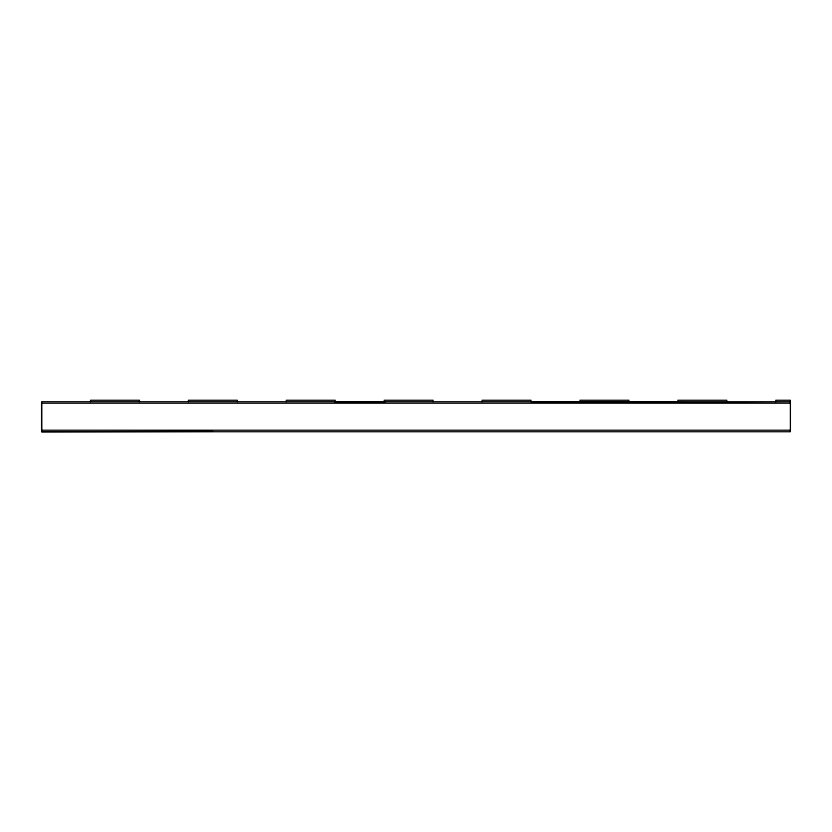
<?xml version="1.0" encoding="UTF-8"?>
<svg xmlns="http://www.w3.org/2000/svg" width="832" height="832" viewBox="0 0 832 832"><rect width="100%" height="100%" fill="white"/><g stroke="black" fill="none" stroke-linecap="round" stroke-linejoin="round"><path stroke-width="1.25" d="M775.736 401.71L775.736 400.265L790.4 400.265L790.4 431.735L41.6 431.735L41.6 401.71L790.4 401.71M334.61 402.095L385.164 401.898M41.6 431.735L212.898 431.392M790.4 430.217L41.6 430.217L41.6 403.229L790.4 403.229L531.024 401.71L531.024 400.265L482.082 400.265L482.082 401.71M726.794 401.71L726.794 400.265L677.851 400.265L677.851 401.71M628.909 401.71L628.909 400.265L579.966 400.265L579.966 401.71M433.139 401.71L433.139 400.265L384.197 400.265L384.197 401.71M335.254 401.71L335.254 400.265L286.312 400.265L286.312 401.71M237.37 401.71L237.37 400.265L188.427 400.265L188.427 401.71M139.485 401.71L139.485 400.265L90.542 400.265L90.542 401.71"/></g></svg>
